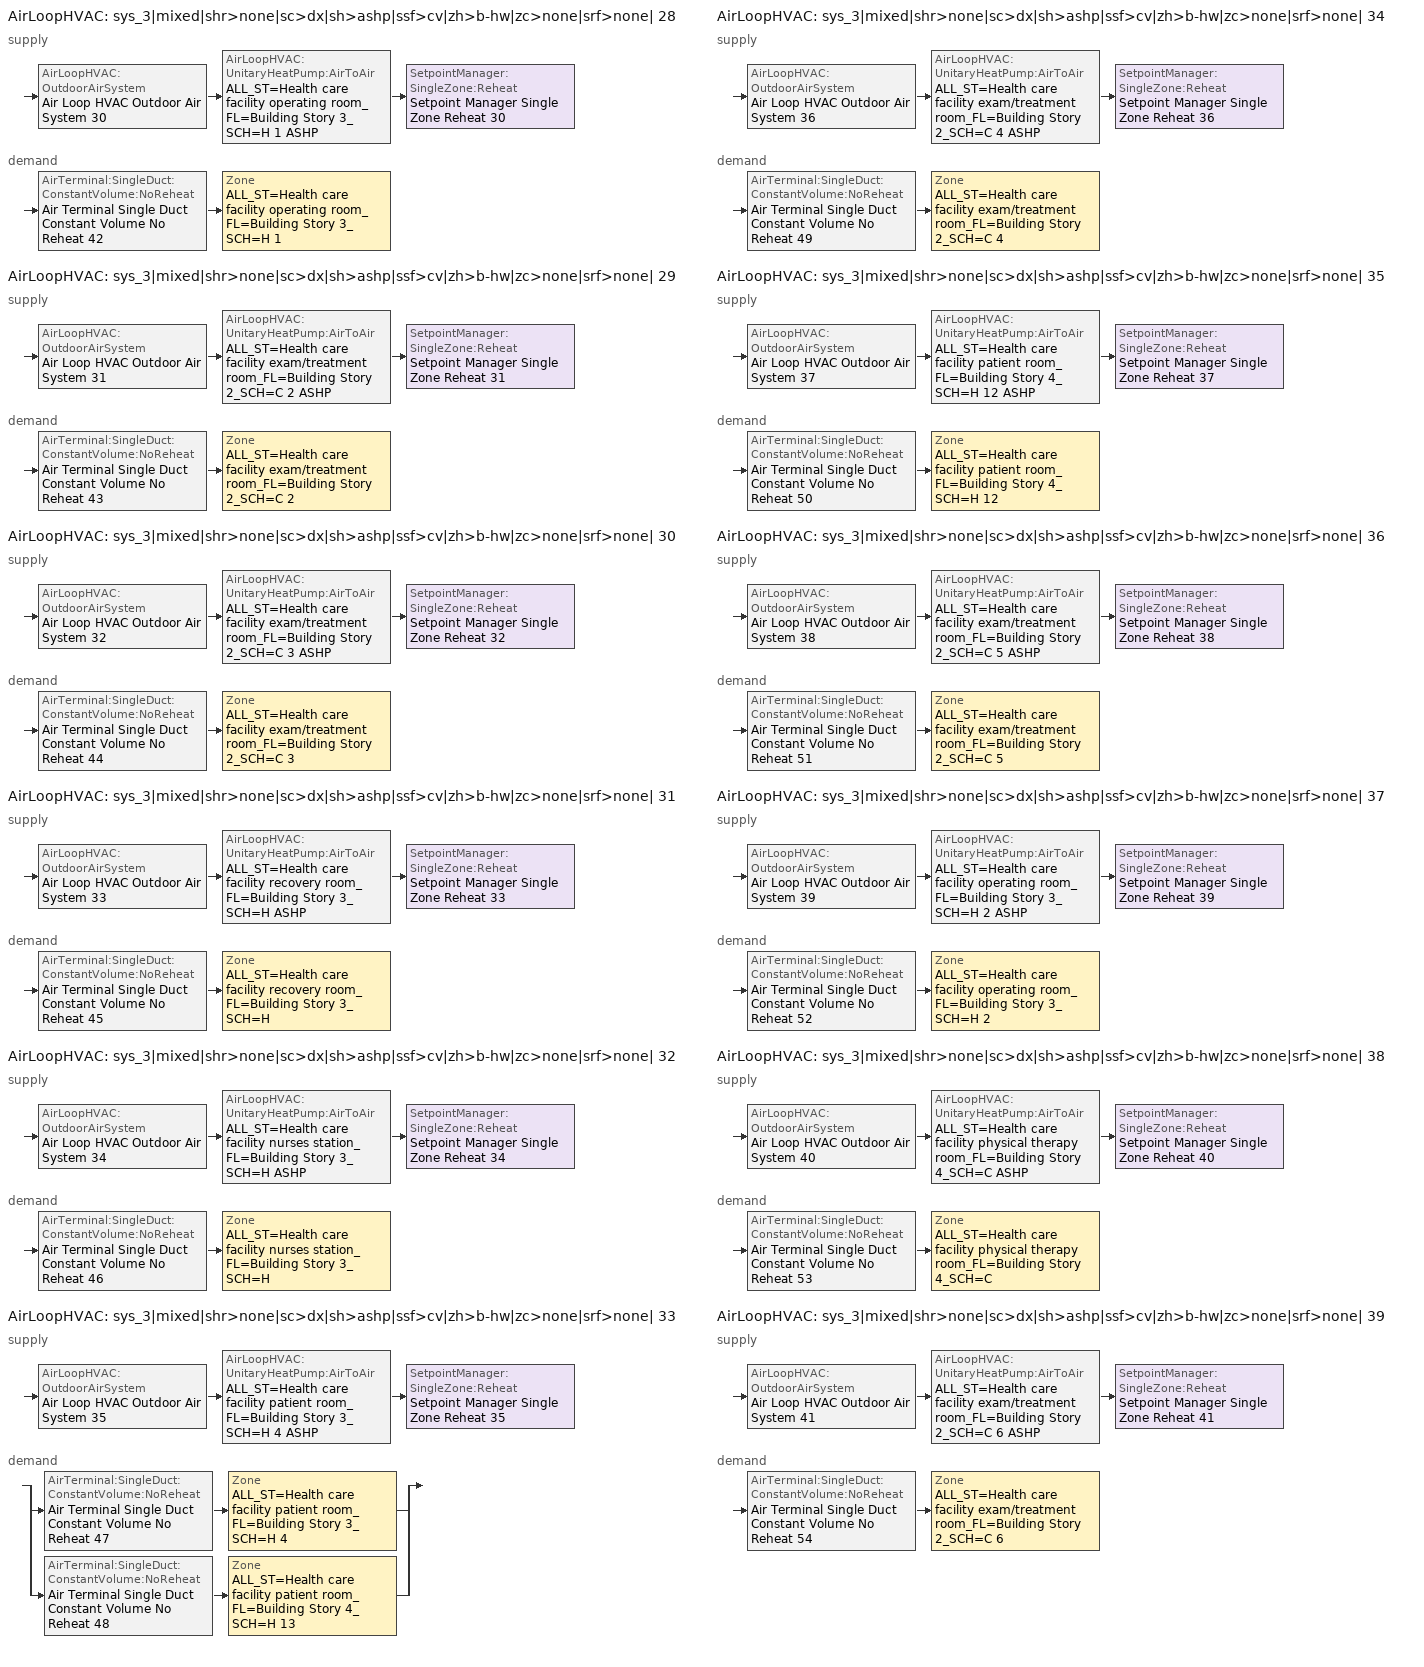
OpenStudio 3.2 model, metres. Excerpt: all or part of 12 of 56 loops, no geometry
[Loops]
AirLoopHVAC 'sys_3|mixed|shr>none|sc>dx|sh>ashp|ssf>cv|zh>b-hw|zc>none|srf>none| 28'
 supply: AirLoopHVAC:OutdoorAirSystem 'Air Loop HVAC Outdoor Air System 30' > AirLoopHVAC:UnitaryHeatPump:AirToAir 'ALL_ST=Health care facility operating room_FL=Building Story 3_SCH=H 1 ASHP' > SetpointManager:SingleZone:Reheat 'Setpoint Manager Single Zone Reheat 30'
 demand: AirTerminal:SingleDuct:ConstantVolume:NoReheat 'Air Terminal Single Duct Constant Volume No Reheat 42' > Zone 'ALL_ST=Health care facility operating room_FL=Building Story 3_SCH=H 1'
AirLoopHVAC 'sys_3|mixed|shr>none|sc>dx|sh>ashp|ssf>cv|zh>b-hw|zc>none|srf>none| 29'
 supply: AirLoopHVAC:OutdoorAirSystem 'Air Loop HVAC Outdoor Air System 31' > AirLoopHVAC:UnitaryHeatPump:AirToAir 'ALL_ST=Health care facility exam/treatment room_FL=Building Story 2_SCH=C 2 ASHP' > SetpointManager:SingleZone:Reheat 'Setpoint Manager Single Zone Reheat 31'
 demand: AirTerminal:SingleDuct:ConstantVolume:NoReheat 'Air Terminal Single Duct Constant Volume No Reheat 43' > Zone 'ALL_ST=Health care facility exam/treatment room_FL=Building Story 2_SCH=C 2'
AirLoopHVAC 'sys_3|mixed|shr>none|sc>dx|sh>ashp|ssf>cv|zh>b-hw|zc>none|srf>none| 30'
 supply: AirLoopHVAC:OutdoorAirSystem 'Air Loop HVAC Outdoor Air System 32' > AirLoopHVAC:UnitaryHeatPump:AirToAir 'ALL_ST=Health care facility exam/treatment room_FL=Building Story 2_SCH=C 3 ASHP' > SetpointManager:SingleZone:Reheat 'Setpoint Manager Single Zone Reheat 32'
 demand: AirTerminal:SingleDuct:ConstantVolume:NoReheat 'Air Terminal Single Duct Constant Volume No Reheat 44' > Zone 'ALL_ST=Health care facility exam/treatment room_FL=Building Story 2_SCH=C 3'
AirLoopHVAC 'sys_3|mixed|shr>none|sc>dx|sh>ashp|ssf>cv|zh>b-hw|zc>none|srf>none| 31'
 supply: AirLoopHVAC:OutdoorAirSystem 'Air Loop HVAC Outdoor Air System 33' > AirLoopHVAC:UnitaryHeatPump:AirToAir 'ALL_ST=Health care facility recovery room_FL=Building Story 3_SCH=H ASHP' > SetpointManager:SingleZone:Reheat 'Setpoint Manager Single Zone Reheat 33'
 demand: AirTerminal:SingleDuct:ConstantVolume:NoReheat 'Air Terminal Single Duct Constant Volume No Reheat 45' > Zone 'ALL_ST=Health care facility recovery room_FL=Building Story 3_SCH=H'
AirLoopHVAC 'sys_3|mixed|shr>none|sc>dx|sh>ashp|ssf>cv|zh>b-hw|zc>none|srf>none| 32'
 supply: AirLoopHVAC:OutdoorAirSystem 'Air Loop HVAC Outdoor Air System 34' > AirLoopHVAC:UnitaryHeatPump:AirToAir 'ALL_ST=Health care facility nurses station_FL=Building Story 3_SCH=H ASHP' > SetpointManager:SingleZone:Reheat 'Setpoint Manager Single Zone Reheat 34'
 demand: AirTerminal:SingleDuct:ConstantVolume:NoReheat 'Air Terminal Single Duct Constant Volume No Reheat 46' > Zone 'ALL_ST=Health care facility nurses station_FL=Building Story 3_SCH=H'
AirLoopHVAC 'sys_3|mixed|shr>none|sc>dx|sh>ashp|ssf>cv|zh>b-hw|zc>none|srf>none| 33'
 supply: AirLoopHVAC:OutdoorAirSystem 'Air Loop HVAC Outdoor Air System 35' > AirLoopHVAC:UnitaryHeatPump:AirToAir 'ALL_ST=Health care facility patient room_FL=Building Story 3_SCH=H 4 ASHP' > SetpointManager:SingleZone:Reheat 'Setpoint Manager Single Zone Reheat 35'
 demand: split
  | AirTerminal:SingleDuct:ConstantVolume:NoReheat 'Air Terminal Single Duct Constant Volume No Reheat 47' > Zone 'ALL_ST=Health care facility patient room_FL=Building Story 3_SCH=H 4'
  | AirTerminal:SingleDuct:ConstantVolume:NoReheat 'Air Terminal Single Duct Constant Volume No Reheat 48' > Zone 'ALL_ST=Health care facility patient room_FL=Building Story 4_SCH=H 13'
AirLoopHVAC 'sys_3|mixed|shr>none|sc>dx|sh>ashp|ssf>cv|zh>b-hw|zc>none|srf>none| 34'
 supply: AirLoopHVAC:OutdoorAirSystem 'Air Loop HVAC Outdoor Air System 36' > AirLoopHVAC:UnitaryHeatPump:AirToAir 'ALL_ST=Health care facility exam/treatment room_FL=Building Story 2_SCH=C 4 ASHP' > SetpointManager:SingleZone:Reheat 'Setpoint Manager Single Zone Reheat 36'
 demand: AirTerminal:SingleDuct:ConstantVolume:NoReheat 'Air Terminal Single Duct Constant Volume No Reheat 49' > Zone 'ALL_ST=Health care facility exam/treatment room_FL=Building Story 2_SCH=C 4'
AirLoopHVAC 'sys_3|mixed|shr>none|sc>dx|sh>ashp|ssf>cv|zh>b-hw|zc>none|srf>none| 35'
 supply: AirLoopHVAC:OutdoorAirSystem 'Air Loop HVAC Outdoor Air System 37' > AirLoopHVAC:UnitaryHeatPump:AirToAir 'ALL_ST=Health care facility patient room_FL=Building Story 4_SCH=H 12 ASHP' > SetpointManager:SingleZone:Reheat 'Setpoint Manager Single Zone Reheat 37'
 demand: AirTerminal:SingleDuct:ConstantVolume:NoReheat 'Air Terminal Single Duct Constant Volume No Reheat 50' > Zone 'ALL_ST=Health care facility patient room_FL=Building Story 4_SCH=H 12'
AirLoopHVAC 'sys_3|mixed|shr>none|sc>dx|sh>ashp|ssf>cv|zh>b-hw|zc>none|srf>none| 36'
 supply: AirLoopHVAC:OutdoorAirSystem 'Air Loop HVAC Outdoor Air System 38' > AirLoopHVAC:UnitaryHeatPump:AirToAir 'ALL_ST=Health care facility exam/treatment room_FL=Building Story 2_SCH=C 5 ASHP' > SetpointManager:SingleZone:Reheat 'Setpoint Manager Single Zone Reheat 38'
 demand: AirTerminal:SingleDuct:ConstantVolume:NoReheat 'Air Terminal Single Duct Constant Volume No Reheat 51' > Zone 'ALL_ST=Health care facility exam/treatment room_FL=Building Story 2_SCH=C 5'
AirLoopHVAC 'sys_3|mixed|shr>none|sc>dx|sh>ashp|ssf>cv|zh>b-hw|zc>none|srf>none| 37'
 supply: AirLoopHVAC:OutdoorAirSystem 'Air Loop HVAC Outdoor Air System 39' > AirLoopHVAC:UnitaryHeatPump:AirToAir 'ALL_ST=Health care facility operating room_FL=Building Story 3_SCH=H 2 ASHP' > SetpointManager:SingleZone:Reheat 'Setpoint Manager Single Zone Reheat 39'
 demand: AirTerminal:SingleDuct:ConstantVolume:NoReheat 'Air Terminal Single Duct Constant Volume No Reheat 52' > Zone 'ALL_ST=Health care facility operating room_FL=Building Story 3_SCH=H 2'
AirLoopHVAC 'sys_3|mixed|shr>none|sc>dx|sh>ashp|ssf>cv|zh>b-hw|zc>none|srf>none| 38'
 supply: AirLoopHVAC:OutdoorAirSystem 'Air Loop HVAC Outdoor Air System 40' > AirLoopHVAC:UnitaryHeatPump:AirToAir 'ALL_ST=Health care facility physical therapy room_FL=Building Story 4_SCH=C ASHP' > SetpointManager:SingleZone:Reheat 'Setpoint Manager Single Zone Reheat 40'
 demand: AirTerminal:SingleDuct:ConstantVolume:NoReheat 'Air Terminal Single Duct Constant Volume No Reheat 53' > Zone 'ALL_ST=Health care facility physical therapy room_FL=Building Story 4_SCH=C'
AirLoopHVAC 'sys_3|mixed|shr>none|sc>dx|sh>ashp|ssf>cv|zh>b-hw|zc>none|srf>none| 39'
 supply: AirLoopHVAC:OutdoorAirSystem 'Air Loop HVAC Outdoor Air System 41' > AirLoopHVAC:UnitaryHeatPump:AirToAir 'ALL_ST=Health care facility exam/treatment room_FL=Building Story 2_SCH=C 6 ASHP' > SetpointManager:SingleZone:Reheat 'Setpoint Manager Single Zone Reheat 41'
 demand: AirTerminal:SingleDuct:ConstantVolume:NoReheat 'Air Terminal Single Duct Constant Volume No Reheat 54' > Zone 'ALL_ST=Health care facility exam/treatment room_FL=Building Story 2_SCH=C 6'
[Sizing:Zone] Zone Cooling Design Supply Air Temperature Input Method=TemperatureDifference; Zone Cooling Design Supply Air Temperature {C}=14; Zone Cooling Design Supply Air Temperature Difference {deltaC}=11; Zone Heating Design Supply Air Temperature Input Method=TemperatureDifference; Zone Heating Design Supply Air Temperature {C}=40; Zone Heating Design Supply Air Temperature Difference {deltaC}=21; Zone Cooling Design Supply Air Humidity Ratio {kg-H2O/kg-air}=0.0085; Zone Heating Design Supply Air Humidity Ratio {kg-H2O/kg-air}=0.008; Zone Heating Sizing Factor=1.3; Zone Cooling Sizing Factor=1; Cooling Design Air Flow Method=DesignDay; Heating Design Air Flow Method=DesignDay; Account for Dedicated Outdoor Air System=No; Dedicated Outdoor Air System Control Strategy=NeutralSupplyAir; Dedicated Outdoor Air Low Setpoint Temperature for Design {C}=autosize; Dedicated Outdoor Air High Setpoint Temperature for Design {C}=autosize
ALL_ST=Health care facility operating room_FL=Building Story 3_SCH=H 1; ALL_ST=Health care facility exam/treatment room_FL=Building Story 2_SCH=C 2; ALL_ST=Health care facility exam/treatment room_FL=Building Story 2_SCH=C 3; ALL_ST=Health care facility recovery room_FL=Building Story 3_SCH=H; ALL_ST=Health care facility nurses station_FL=Building Story 3_SCH=H; ALL_ST=Health care facility patient room_FL=Building Story 3_SCH=H 4; ALL_ST=Health care facility exam/treatment room_FL=Building Story 2_SCH=C 4; ALL_ST=Health care facility patient room_FL=Building Story 4_SCH=H 12; ALL_ST=Health care facility exam/treatment room_FL=Building Story 2_SCH=C 5; ALL_ST=Health care facility operating room_FL=Building Story 3_SCH=H 2; ALL_ST=Health care facility physical therapy room_FL=Building Story 4_SCH=C; ALL_ST=Health care facility exam/treatment room_FL=Building Story 2_SCH=C 6; ALL_ST=Health care facility patient room_FL=Building Story 4_SCH=H 13
[Zone equipment]
ALL_ST=Health care facility operating room_FL=Building Story 3_SCH=H 1: Zone HVAC Baseboard Convective Water 42, Air Terminal Single Duct Constant Volume No Reheat 42
ALL_ST=Health care facility exam/treatment room_FL=Building Story 2_SCH=C 2: Zone HVAC Baseboard Convective Water 43, Air Terminal Single Duct Constant Volume No Reheat 43
ALL_ST=Health care facility exam/treatment room_FL=Building Story 2_SCH=C 3: Zone HVAC Baseboard Convective Water 44, Air Terminal Single Duct Constant Volume No Reheat 44
ALL_ST=Health care facility recovery room_FL=Building Story 3_SCH=H: Zone HVAC Baseboard Convective Water 45, Air Terminal Single Duct Constant Volume No Reheat 45
ALL_ST=Health care facility nurses station_FL=Building Story 3_SCH=H: Zone HVAC Baseboard Convective Water 46, Air Terminal Single Duct Constant Volume No Reheat 46
ALL_ST=Health care facility patient room_FL=Building Story 3_SCH=H 4: Zone HVAC Baseboard Convective Water 47, Air Terminal Single Duct Constant Volume No Reheat 47
ALL_ST=Health care facility exam/treatment room_FL=Building Story 2_SCH=C 4: Zone HVAC Baseboard Convective Water 49, Air Terminal Single Duct Constant Volume No Reheat 49
ALL_ST=Health care facility patient room_FL=Building Story 4_SCH=H 12: Zone HVAC Baseboard Convective Water 50, Air Terminal Single Duct Constant Volume No Reheat 50
ALL_ST=Health care facility exam/treatment room_FL=Building Story 2_SCH=C 5: Zone HVAC Baseboard Convective Water 51, Air Terminal Single Duct Constant Volume No Reheat 51
ALL_ST=Health care facility operating room_FL=Building Story 3_SCH=H 2: Zone HVAC Baseboard Convective Water 52, Air Terminal Single Duct Constant Volume No Reheat 52
ALL_ST=Health care facility physical therapy room_FL=Building Story 4_SCH=C: Zone HVAC Baseboard Convective Water 53, Air Terminal Single Duct Constant Volume No Reheat 53
ALL_ST=Health care facility exam/treatment room_FL=Building Story 2_SCH=C 6: Zone HVAC Baseboard Convective Water 54, Air Terminal Single Duct Constant Volume No Reheat 54
ALL_ST=Health care facility patient room_FL=Building Story 4_SCH=H 13: Zone HVAC Baseboard Convective Water 48, Air Terminal Single Duct Constant Volume No Reheat 48
[AirLoopHVAC] Design Supply Air Flow Rate {m3/s}=autosize; Design Return Air Flow Fraction of Supply Air Flow=1
Name | Availability Schedule
sys_3|mixed|shr>none|sc>dx|sh>ashp|ssf>cv|zh>b-hw|zc>none|srf>none| 28 | sys_3|mixed|shr>none|sc>dx|sh>ashp|ssf>cv|zh>b-hw|zc>none|srf>none| 28 Occ Sch
sys_3|mixed|shr>none|sc>dx|sh>ashp|ssf>cv|zh>b-hw|zc>none|srf>none| 29 | sys_3|mixed|shr>none|sc>dx|sh>ashp|ssf>cv|zh>b-hw|zc>none|srf>none| 29 Occ Sch
sys_3|mixed|shr>none|sc>dx|sh>ashp|ssf>cv|zh>b-hw|zc>none|srf>none| 30 | sys_3|mixed|shr>none|sc>dx|sh>ashp|ssf>cv|zh>b-hw|zc>none|srf>none| 30 Occ Sch
sys_3|mixed|shr>none|sc>dx|sh>ashp|ssf>cv|zh>b-hw|zc>none|srf>none| 31 | sys_3|mixed|shr>none|sc>dx|sh>ashp|ssf>cv|zh>b-hw|zc>none|srf>none| 31 Occ Sch
sys_3|mixed|shr>none|sc>dx|sh>ashp|ssf>cv|zh>b-hw|zc>none|srf>none| 32 | sys_3|mixed|shr>none|sc>dx|sh>ashp|ssf>cv|zh>b-hw|zc>none|srf>none| 32 Occ Sch
sys_3|mixed|shr>none|sc>dx|sh>ashp|ssf>cv|zh>b-hw|zc>none|srf>none| 33 | sys_3|mixed|shr>none|sc>dx|sh>ashp|ssf>cv|zh>b-hw|zc>none|srf>none| 33 Occ Sch
sys_3|mixed|shr>none|sc>dx|sh>ashp|ssf>cv|zh>b-hw|zc>none|srf>none| 34 | sys_3|mixed|shr>none|sc>dx|sh>ashp|ssf>cv|zh>b-hw|zc>none|srf>none| 34 Occ Sch
sys_3|mixed|shr>none|sc>dx|sh>ashp|ssf>cv|zh>b-hw|zc>none|srf>none| 35 | sys_3|mixed|shr>none|sc>dx|sh>ashp|ssf>cv|zh>b-hw|zc>none|srf>none| 35 Occ Sch
sys_3|mixed|shr>none|sc>dx|sh>ashp|ssf>cv|zh>b-hw|zc>none|srf>none| 36 | sys_3|mixed|shr>none|sc>dx|sh>ashp|ssf>cv|zh>b-hw|zc>none|srf>none| 36 Occ Sch
sys_3|mixed|shr>none|sc>dx|sh>ashp|ssf>cv|zh>b-hw|zc>none|srf>none| 37 | sys_3|mixed|shr>none|sc>dx|sh>ashp|ssf>cv|zh>b-hw|zc>none|srf>none| 37 Occ Sch
sys_3|mixed|shr>none|sc>dx|sh>ashp|ssf>cv|zh>b-hw|zc>none|srf>none| 38 | sys_3|mixed|shr>none|sc>dx|sh>ashp|ssf>cv|zh>b-hw|zc>none|srf>none| 38 Occ Sch
sys_3|mixed|shr>none|sc>dx|sh>ashp|ssf>cv|zh>b-hw|zc>none|srf>none| 39 | sys_3|mixed|shr>none|sc>dx|sh>ashp|ssf>cv|zh>b-hw|zc>none|srf>none| 39 Occ Sch
[Sizing:System] Type of Load to Size On=Sensible; Design Outdoor Air Flow Rate {m3/s}=Autosize; Central Heating Maximum System Air Flow Ratio=1; Preheat Design Temperature {C}=7; Preheat Design Humidity Ratio {kg-H2O/kg-Air}=0.008; Precool Design Temperature {C}=13; Precool Design Humidity Ratio {kg-H2O/kg-Air}=0.008; Central Cooling Design Supply Air Temperature {C}=13; Central Heating Design Supply Air Temperature {C}=43; Sizing Option=NonCoincident; 100% Outdoor Air in Cooling=No; 100% Outdoor Air in Heating=No; Central Cooling Design Supply Air Humidity Ratio {kg-H2O/kg-Air}=0.0085; Central Heating Design Supply Air Humidity Ratio {kg-H2O/kg-Air}=0.008; Cooling Design Air Flow Method=DesignDay; Cooling Design Air Flow Rate {m3/s}=0; Heating Design Air Flow Method=DesignDay; Heating Design Air Flow Rate {m3/s}=0; System Outdoor Air Method=ZoneSum; Zone Maximum Outdoor Air Fraction=1; Cooling Supply Air Flow Rate Per Floor Area {m3/s-m2}=0.00996765; Cooling Fraction of Autosized Cooling Supply Air Flow Rate=1; Cooling Supply Air Flow Rate Per Unit Cooling Capacity {m3/s-W}=3.94755e-05; Heating Supply Air Flow Rate Per Floor Area {m3/s-m2}=0.00996765; Heating Fraction of Autosized Heating Supply Air Flow Rate=1; Heating Fraction of Autosized Cooling Supply Air Flow Rate=1; Heating Supply Air Flow Rate Per Unit Heating Capacity {m3/s-W}=3.15882e-05; Cooling Design Capacity Method=CoolingDesignCapacity; Cooling Design Capacity {W}=autosize; Cooling Design Capacity Per Floor Area {W/m2}=234.7; Fraction of Autosized Cooling Design Capacity=1; Heating Design Capacity Method=HeatingDesignCapacity; Heating Design Capacity {W}=autosize; Heating Design Capacity Per Floor Area {W/m2}=157; Fraction of Autosized Heating Design Capacity=1; Central Cooling Capacity Control Method=OnOff
sys_3|mixed|shr>none|sc>dx|sh>ashp|ssf>cv|zh>b-hw|zc>none|srf>none| 28; sys_3|mixed|shr>none|sc>dx|sh>ashp|ssf>cv|zh>b-hw|zc>none|srf>none| 29; sys_3|mixed|shr>none|sc>dx|sh>ashp|ssf>cv|zh>b-hw|zc>none|srf>none| 30; sys_3|mixed|shr>none|sc>dx|sh>ashp|ssf>cv|zh>b-hw|zc>none|srf>none| 31; sys_3|mixed|shr>none|sc>dx|sh>ashp|ssf>cv|zh>b-hw|zc>none|srf>none| 32; sys_3|mixed|shr>none|sc>dx|sh>ashp|ssf>cv|zh>b-hw|zc>none|srf>none| 33; sys_3|mixed|shr>none|sc>dx|sh>ashp|ssf>cv|zh>b-hw|zc>none|srf>none| 34; sys_3|mixed|shr>none|sc>dx|sh>ashp|ssf>cv|zh>b-hw|zc>none|srf>none| 35; sys_3|mixed|shr>none|sc>dx|sh>ashp|ssf>cv|zh>b-hw|zc>none|srf>none| 36; sys_3|mixed|shr>none|sc>dx|sh>ashp|ssf>cv|zh>b-hw|zc>none|srf>none| 37; sys_3|mixed|shr>none|sc>dx|sh>ashp|ssf>cv|zh>b-hw|zc>none|srf>none| 38; sys_3|mixed|shr>none|sc>dx|sh>ashp|ssf>cv|zh>b-hw|zc>none|srf>none| 39
[Fan:OnOff] Availability Schedule=Always On Discrete; Fan Total Efficiency=0.39975; Maximum Flow Rate {m3/s}=autosize; Motor Efficiency=0.615; Motor In Airstream Fraction=1
Name | Pressure Rise {Pa} | Fan Power Ratio Function of Speed Ratio Curve | Fan Efficiency Ratio Function of Speed Ratio Curve
Fan On Off 30 | 622.722 | Fan On Off Power Curve 29 | Fan On Off Efficiency Curve 29
Fan On Off 31 | 622.722 | Fan On Off Power Curve 30 | Fan On Off Efficiency Curve 30
Fan On Off 32 | 622.722 | Fan On Off Power Curve 31 | Fan On Off Efficiency Curve 31
Fan On Off 33 | 622.722 | Fan On Off Power Curve 32 | Fan On Off Efficiency Curve 32
Fan On Off 34 | 1110.94 | Fan On Off Power Curve 33 | Fan On Off Efficiency Curve 33
Fan On Off 35 | 622.722 | Fan On Off Power Curve 34 | Fan On Off Efficiency Curve 34
Fan On Off 36 | 622.722 | Fan On Off Power Curve 35 | Fan On Off Efficiency Curve 35
Fan On Off 37 | 622.722 | Fan On Off Power Curve 36 | Fan On Off Efficiency Curve 36
Fan On Off 38 | 622.722 | Fan On Off Power Curve 37 | Fan On Off Efficiency Curve 37
Fan On Off 39 | 622.722 | Fan On Off Power Curve 38 | Fan On Off Efficiency Curve 38
Fan On Off 40 | 622.722 | Fan On Off Power Curve 39 | Fan On Off Efficiency Curve 39
Fan On Off 41 | 622.722 | Fan On Off Power Curve 40 | Fan On Off Efficiency Curve 40
[Coil:Cooling:DX:SingleSpeed] Availability Schedule=Always On Discrete; Rated Total Cooling Capacity {W}=autosize; Rated Sensible Heat Ratio=autosize; Rated Air Flow Rate {m3/s}=autosize; Rated Evaporator Fan Power Per Volume Flow Rate {W/(m3/s)}=773.3; Total Cooling Capacity Function of Temperature Curve=DXCOOL-NECB2011-REF-CAPFT; Total Cooling Capacity Function of Flow Fraction Curve=DXCOOL-NECB2011-REF-CAPFFLOW; Energy Input Ratio Function of Temperature Curve=DXCOOL-NECB2011-REF-COOLEIRFT; Energy Input Ratio Function of Flow Fraction Curve=DXCOOL-NECB2011-REF-COOLEIRFFLOW; Part Load Fraction Correlation Curve=DXCOOL-NECB2011-REF-COOLPLFFPLR; Minimum Outdoor Dry-Bulb Temperature for Compressor Operation {C}=-25; Condenser Type=AirCooled; Evaporative Condenser Effectiveness=0; Evaporative Condenser Air Flow Rate {m3/s}=Autosize; Evaporative Condenser Pump Rated Power Consumption {W}=Autosize; Crankcase Heater Capacity {W}=0; Maximum Outdoor Dry-Bulb Temperature for Crankcase Heater Operation {C}=0; Basin Heater Capacity {W/K}=0; Basin Heater Setpoint Temperature {C}=10
Name | Rated COP {W/W}
CoilCoolingDXSingleSpeed_dx 29 12kBtu/hr 10.0EER; CoilCoolingDXSingleSpeed_dx 30 15kBtu/hr 10.0EER; CoilCoolingDXSingleSpeed_dx 31 11kBtu/hr 10.0EER; CoilCoolingDXSingleSpeed_dx 34 9kBtu/hr 10.0EER; CoilCoolingDXSingleSpeed_dx 35 6kBtu/hr 10.0EER; CoilCoolingDXSingleSpeed_dx 36 15kBtu/hr 10.0EER; CoilCoolingDXSingleSpeed_dx 37 7kBtu/hr 10.0EER; CoilCoolingDXSingleSpeed_dx 39 51kBtu/hr 10.0EER; CoilCoolingDXSingleSpeed_dx 40 31kBtu/hr 10.0EER | 3.46588
CoilCoolingDXSingleSpeed_dx 32 117kBtu/hr 10.8EER; CoilCoolingDXSingleSpeed_dx 38 94kBtu/hr 10.8EER | 3.73224
CoilCoolingDXSingleSpeed_dx 33 266kBtu/hr 9.3EER | 3.23281
[Coil:Heating:DX:SingleSpeed] Availability Schedule=Always On Discrete; Rated Air Flow Rate {m3/s}=Autosize; Rated Supply Fan Power Per Volume Flow Rate {W/(m3/s)}=773.3; Total Heating Capacity Function of Temperature Curve=DXHEAT-NECB2011-REF-CAPFT; Total Heating Capacity Function of Flow Fraction Curve=DXHEAT-NECB2011-REF-CAPFFLOW; Energy Input Ratio Function of Temperature Curve=DXHEAT-NECB2011-REF-EIRFT; Energy Input Ratio Function of Flow Fraction Curve=DXHEAT-NECB2011-REF-EIRFFLOW; Part Load Fraction Correlation Curve=DXHEAT-NECB2011-REF-PLFFPLR; Minimum Outdoor Dry-Bulb Temperature for Compressor Operation {C}=-10; Defrost Strategy=Resistive; Defrost Control=Timed; Defrost Time Period Fraction=0.166667; Resistive Defrost Heater Capacity {W}=2000
Name | Rated Total Heating Capacity {W} | Rated COP {W/W}
CoilHeatingDXSingleSpeed_dx 29 9 Clg kBtu/hr 3.1COPH | 2539.06 | 3.29617
CoilHeatingDXSingleSpeed_dx 30 11 Clg kBtu/hr 3.1COPH | 3171.66 | 3.29717
CoilHeatingDXSingleSpeed_dx 31 8 Clg kBtu/hr 3.1COPH | 2426.15 | 3.296
CoilHeatingDXSingleSpeed_dx 32 85 Clg kBtu/hr 3.3COPH | 24815.5 | 3.54595
CoilHeatingDXSingleSpeed_dx 33 193 Clg kBtu/hr 3.2COPH | 56500.8 | 3.4897
CoilHeatingDXSingleSpeed_dx 34 6 Clg kBtu/hr 3.1COPH | 1804.79 | 3.29503
CoilHeatingDXSingleSpeed_dx 35 5 Clg kBtu/hr 3.1COPH | 1340.23 | 3.2943
CoilHeatingDXSingleSpeed_dx 36 11 Clg kBtu/hr 3.1COPH | 3168.91 | 3.29716
CoilHeatingDXSingleSpeed_dx 37 5 Clg kBtu/hr 3.1COPH | 1553.95 | 3.29463
CoilHeatingDXSingleSpeed_dx 38 68 Clg kBtu/hr 3.3COPH | 19910.6 | 3.53778
CoilHeatingDXSingleSpeed_dx 39 37 Clg kBtu/hr 3.1COPH | 10848.9 | 3.30918
CoilHeatingDXSingleSpeed_dx 40 22 Clg kBtu/hr 3.1COPH | 6588.75 | 3.30251
[Controller:OutdoorAir] Minimum Outdoor Air Flow Rate {m3/s}=autosize; Maximum Outdoor Air Flow Rate {m3/s}=Autosize; Economizer Control Action Type=ModulateFlow; Lockout Type=NoLockout; Minimum Limit Type=FixedMinimum; High Humidity Control=No; Heat Recovery Bypass Control Type=BypassWhenWithinEconomizerLimits
Name | Economizer Control Type | Economizer Maximum Limit Dry-Bulb Temperature {C} | Economizer Maximum Limit Enthalpy {J/kg} | Economizer Minimum Limit Dry-Bulb Temperature {C} | Minimum Outdoor Air Schedule | Controller Mechanical Ventilation
Controller Outdoor Air 30 | NoEconomizer | 28 | 64000 | -100 | sys_3|mixed|shr>none|sc>dx|sh>ashp|ssf>cv|zh>b-hw|zc>none|srf>none| 28 Occ Sch | Controller Mechanical Ventilation 30
Controller Outdoor Air 31 | NoEconomizer | 28 | 64000 | -100 | sys_3|mixed|shr>none|sc>dx|sh>ashp|ssf>cv|zh>b-hw|zc>none|srf>none| 29 Occ Sch | Controller Mechanical Ventilation 31
Controller Outdoor Air 32 | NoEconomizer | 28 | 64000 | -100 | sys_3|mixed|shr>none|sc>dx|sh>ashp|ssf>cv|zh>b-hw|zc>none|srf>none| 30 Occ Sch | Controller Mechanical Ventilation 32
Controller Outdoor Air 33 | DifferentialEnthalpy |  |  |  | sys_3|mixed|shr>none|sc>dx|sh>ashp|ssf>cv|zh>b-hw|zc>none|srf>none| 31 Occ Sch | Controller Mechanical Ventilation 33
Controller Outdoor Air 34 | DifferentialEnthalpy |  |  |  | sys_3|mixed|shr>none|sc>dx|sh>ashp|ssf>cv|zh>b-hw|zc>none|srf>none| 32 Occ Sch | Controller Mechanical Ventilation 34
Controller Outdoor Air 35 | NoEconomizer | 28 | 64000 | -100 | sys_3|mixed|shr>none|sc>dx|sh>ashp|ssf>cv|zh>b-hw|zc>none|srf>none| 33 Occ Sch | Controller Mechanical Ventilation 35
Controller Outdoor Air 36 | NoEconomizer | 28 | 64000 | -100 | sys_3|mixed|shr>none|sc>dx|sh>ashp|ssf>cv|zh>b-hw|zc>none|srf>none| 34 Occ Sch | Controller Mechanical Ventilation 36
Controller Outdoor Air 37 | NoEconomizer | 28 | 64000 | -100 | sys_3|mixed|shr>none|sc>dx|sh>ashp|ssf>cv|zh>b-hw|zc>none|srf>none| 35 Occ Sch | Controller Mechanical Ventilation 37
Controller Outdoor Air 38 | NoEconomizer | 28 | 64000 | -100 | sys_3|mixed|shr>none|sc>dx|sh>ashp|ssf>cv|zh>b-hw|zc>none|srf>none| 36 Occ Sch | Controller Mechanical Ventilation 38
Controller Outdoor Air 39 | DifferentialEnthalpy |  |  |  | sys_3|mixed|shr>none|sc>dx|sh>ashp|ssf>cv|zh>b-hw|zc>none|srf>none| 37 Occ Sch | Controller Mechanical Ventilation 39
Controller Outdoor Air 40 | NoEconomizer | 28 | 64000 | -100 | sys_3|mixed|shr>none|sc>dx|sh>ashp|ssf>cv|zh>b-hw|zc>none|srf>none| 38 Occ Sch | Controller Mechanical Ventilation 40
Controller Outdoor Air 41 | NoEconomizer | 28 | 64000 | -100 | sys_3|mixed|shr>none|sc>dx|sh>ashp|ssf>cv|zh>b-hw|zc>none|srf>none| 39 Occ Sch | Controller Mechanical Ventilation 41
[Controller:MechanicalVentilation] Availability Schedule=Always On Discrete; System Outdoor Air Method=ZoneSum
Controller Mechanical Ventilation 30; Controller Mechanical Ventilation 31; Controller Mechanical Ventilation 32; Controller Mechanical Ventilation 33; Controller Mechanical Ventilation 34; Controller Mechanical Ventilation 35; Controller Mechanical Ventilation 36; Controller Mechanical Ventilation 37; Controller Mechanical Ventilation 38; Controller Mechanical Ventilation 39; Controller Mechanical Ventilation 40; Controller Mechanical Ventilation 41
[AirLoopHVAC:OutdoorAirSystem]
Name | Controller
Air Loop HVAC Outdoor Air System 30 | Controller Outdoor Air 30
Air Loop HVAC Outdoor Air System 31 | Controller Outdoor Air 31
Air Loop HVAC Outdoor Air System 32 | Controller Outdoor Air 32
Air Loop HVAC Outdoor Air System 33 | Controller Outdoor Air 33
Air Loop HVAC Outdoor Air System 34 | Controller Outdoor Air 34
Air Loop HVAC Outdoor Air System 35 | Controller Outdoor Air 35
Air Loop HVAC Outdoor Air System 36 | Controller Outdoor Air 36
Air Loop HVAC Outdoor Air System 37 | Controller Outdoor Air 37
Air Loop HVAC Outdoor Air System 38 | Controller Outdoor Air 38
Air Loop HVAC Outdoor Air System 39 | Controller Outdoor Air 39
Air Loop HVAC Outdoor Air System 40 | Controller Outdoor Air 40
Air Loop HVAC Outdoor Air System 41 | Controller Outdoor Air 41
[Coil:Heating:Gas] Availability Schedule=Always On Discrete; Nominal Capacity {W}=AutoSize; Parasitic Electric Load {W}=0; Part Load Fraction Correlation Curve=FURNACE-EFFPLR-NECB2011; Parasitic Gas Load {W}=0
Name | Gas Burner Efficiency
Coil Heating Gas 30; Coil Heating Gas 31; Coil Heating Gas 32; Coil Heating Gas 35; Coil Heating Gas 36; Coil Heating Gas 37; Coil Heating Gas 38; Coil Heating Gas 39; Coil Heating Gas 40; Coil Heating Gas 41 | 0.924
Coil Heating Gas 33; Coil Heating Gas 34 | 0.81
[AirLoopHVAC:UnitaryHeatPump:AirToAir] Availability Schedule=Always On Discrete; Supply Air Flow Rate During Cooling Operation {m3/s}=Autosize; Supply Air Flow Rate During Heating Operation {m3/s}=Autosize; Maximum Supply Air Temperature from Supplemental Heater {C}=Autosize
Name | Controlling Zone or Thermostat Location | Supply Air Fan | Heating Coil | Cooling Coil | Supplemental Heating Coil | Supply Air Fan Operating Mode Schedule
ALL_ST=Health care facility operating room_FL=Building Story 3_SCH=H 1 ASHP | ALL_ST=Health care facility operating room_FL=Building Story 3_SCH=H 1 | Fan On Off 30 | CoilHeatingDXSingleSpeed_dx 29 9 Clg kBtu/hr 3.1COPH | CoilCoolingDXSingleSpeed_dx 29 12kBtu/hr 10.0EER | Coil Heating Gas 30 | sys_3|mixed|shr>none|sc>dx|sh>ashp|ssf>cv|zh>b-hw|zc>none|srf>none| 28 Occ Sch
ALL_ST=Health care facility exam/treatment room_FL=Building Story 2_SCH=C 2 ASHP | ALL_ST=Health care facility exam/treatment room_FL=Building Story 2_SCH=C 2 | Fan On Off 31 | CoilHeatingDXSingleSpeed_dx 30 11 Clg kBtu/hr 3.1COPH | CoilCoolingDXSingleSpeed_dx 30 15kBtu/hr 10.0EER | Coil Heating Gas 31 | sys_3|mixed|shr>none|sc>dx|sh>ashp|ssf>cv|zh>b-hw|zc>none|srf>none| 29 Occ Sch
ALL_ST=Health care facility exam/treatment room_FL=Building Story 2_SCH=C 3 ASHP | ALL_ST=Health care facility exam/treatment room_FL=Building Story 2_SCH=C 3 | Fan On Off 32 | CoilHeatingDXSingleSpeed_dx 31 8 Clg kBtu/hr 3.1COPH | CoilCoolingDXSingleSpeed_dx 31 11kBtu/hr 10.0EER | Coil Heating Gas 32 | sys_3|mixed|shr>none|sc>dx|sh>ashp|ssf>cv|zh>b-hw|zc>none|srf>none| 30 Occ Sch
ALL_ST=Health care facility recovery room_FL=Building Story 3_SCH=H ASHP | ALL_ST=Health care facility recovery room_FL=Building Story 3_SCH=H | Fan On Off 33 | CoilHeatingDXSingleSpeed_dx 32 85 Clg kBtu/hr 3.3COPH | CoilCoolingDXSingleSpeed_dx 32 117kBtu/hr 10.8EER | Coil Heating Gas 33 | sys_3|mixed|shr>none|sc>dx|sh>ashp|ssf>cv|zh>b-hw|zc>none|srf>none| 31 Occ Sch
ALL_ST=Health care facility nurses station_FL=Building Story 3_SCH=H ASHP | ALL_ST=Health care facility nurses station_FL=Building Story 3_SCH=H | Fan On Off 34 | CoilHeatingDXSingleSpeed_dx 33 193 Clg kBtu/hr 3.2COPH | CoilCoolingDXSingleSpeed_dx 33 266kBtu/hr 9.3EER | Coil Heating Gas 34 | sys_3|mixed|shr>none|sc>dx|sh>ashp|ssf>cv|zh>b-hw|zc>none|srf>none| 32 Occ Sch
ALL_ST=Health care facility patient room_FL=Building Story 3_SCH=H 4 ASHP | ALL_ST=Health care facility patient room_FL=Building Story 3_SCH=H 4 | Fan On Off 35 | CoilHeatingDXSingleSpeed_dx 34 6 Clg kBtu/hr 3.1COPH | CoilCoolingDXSingleSpeed_dx 34 9kBtu/hr 10.0EER | Coil Heating Gas 35 | sys_3|mixed|shr>none|sc>dx|sh>ashp|ssf>cv|zh>b-hw|zc>none|srf>none| 33 Occ Sch
ALL_ST=Health care facility exam/treatment room_FL=Building Story 2_SCH=C 4 ASHP | ALL_ST=Health care facility exam/treatment room_FL=Building Story 2_SCH=C 4 | Fan On Off 36 | CoilHeatingDXSingleSpeed_dx 35 5 Clg kBtu/hr 3.1COPH | CoilCoolingDXSingleSpeed_dx 35 6kBtu/hr 10.0EER | Coil Heating Gas 36 | sys_3|mixed|shr>none|sc>dx|sh>ashp|ssf>cv|zh>b-hw|zc>none|srf>none| 34 Occ Sch
ALL_ST=Health care facility patient room_FL=Building Story 4_SCH=H 12 ASHP | ALL_ST=Health care facility patient room_FL=Building Story 4_SCH=H 12 | Fan On Off 37 | CoilHeatingDXSingleSpeed_dx 36 11 Clg kBtu/hr 3.1COPH | CoilCoolingDXSingleSpeed_dx 36 15kBtu/hr 10.0EER | Coil Heating Gas 37 | sys_3|mixed|shr>none|sc>dx|sh>ashp|ssf>cv|zh>b-hw|zc>none|srf>none| 35 Occ Sch
ALL_ST=Health care facility exam/treatment room_FL=Building Story 2_SCH=C 5 ASHP | ALL_ST=Health care facility exam/treatment room_FL=Building Story 2_SCH=C 5 | Fan On Off 38 | CoilHeatingDXSingleSpeed_dx 37 5 Clg kBtu/hr 3.1COPH | CoilCoolingDXSingleSpeed_dx 37 7kBtu/hr 10.0EER | Coil Heating Gas 38 | sys_3|mixed|shr>none|sc>dx|sh>ashp|ssf>cv|zh>b-hw|zc>none|srf>none| 36 Occ Sch
ALL_ST=Health care facility operating room_FL=Building Story 3_SCH=H 2 ASHP | ALL_ST=Health care facility operating room_FL=Building Story 3_SCH=H 2 | Fan On Off 39 | CoilHeatingDXSingleSpeed_dx 38 68 Clg kBtu/hr 3.3COPH | CoilCoolingDXSingleSpeed_dx 38 94kBtu/hr 10.8EER | Coil Heating Gas 39 | sys_3|mixed|shr>none|sc>dx|sh>ashp|ssf>cv|zh>b-hw|zc>none|srf>none| 37 Occ Sch
ALL_ST=Health care facility physical therapy room_FL=Building Story 4_SCH=C ASHP | ALL_ST=Health care facility physical therapy room_FL=Building Story 4_SCH=C | Fan On Off 40 | CoilHeatingDXSingleSpeed_dx 39 37 Clg kBtu/hr 3.1COPH | CoilCoolingDXSingleSpeed_dx 39 51kBtu/hr 10.0EER | Coil Heating Gas 40 | sys_3|mixed|shr>none|sc>dx|sh>ashp|ssf>cv|zh>b-hw|zc>none|srf>none| 38 Occ Sch
ALL_ST=Health care facility exam/treatment room_FL=Building Story 2_SCH=C 6 ASHP | ALL_ST=Health care facility exam/treatment room_FL=Building Story 2_SCH=C 6 | Fan On Off 41 | CoilHeatingDXSingleSpeed_dx 40 22 Clg kBtu/hr 3.1COPH | CoilCoolingDXSingleSpeed_dx 40 31kBtu/hr 10.0EER | Coil Heating Gas 41 | sys_3|mixed|shr>none|sc>dx|sh>ashp|ssf>cv|zh>b-hw|zc>none|srf>none| 39 Occ Sch
[SetpointManager:SingleZone:Reheat] Minimum Supply Air Temperature {C}=13; Maximum Supply Air Temperature {C}=43
Name | Control Zone
Setpoint Manager Single Zone Reheat 30 | ALL_ST=Health care facility operating room_FL=Building Story 3_SCH=H 1
Setpoint Manager Single Zone Reheat 31 | ALL_ST=Health care facility exam/treatment room_FL=Building Story 2_SCH=C 2
Setpoint Manager Single Zone Reheat 32 | ALL_ST=Health care facility exam/treatment room_FL=Building Story 2_SCH=C 3
Setpoint Manager Single Zone Reheat 33 | ALL_ST=Health care facility recovery room_FL=Building Story 3_SCH=H
Setpoint Manager Single Zone Reheat 34 | ALL_ST=Health care facility nurses station_FL=Building Story 3_SCH=H
Setpoint Manager Single Zone Reheat 35 | ALL_ST=Health care facility patient room_FL=Building Story 3_SCH=H 4
Setpoint Manager Single Zone Reheat 36 | ALL_ST=Health care facility exam/treatment room_FL=Building Story 2_SCH=C 4
Setpoint Manager Single Zone Reheat 37 | ALL_ST=Health care facility patient room_FL=Building Story 4_SCH=H 12
Setpoint Manager Single Zone Reheat 38 | ALL_ST=Health care facility exam/treatment room_FL=Building Story 2_SCH=C 5
Setpoint Manager Single Zone Reheat 39 | ALL_ST=Health care facility operating room_FL=Building Story 3_SCH=H 2
Setpoint Manager Single Zone Reheat 40 | ALL_ST=Health care facility physical therapy room_FL=Building Story 4_SCH=C
Setpoint Manager Single Zone Reheat 41 | ALL_ST=Health care facility exam/treatment room_FL=Building Story 2_SCH=C 6
[AirTerminal:SingleDuct:ConstantVolume:NoReheat] Availability Schedule=Always On Discrete; Maximum Air Flow Rate {m3/s}=AutoSize
Air Terminal Single Duct Constant Volume No Reheat 42; Air Terminal Single Duct Constant Volume No Reheat 43; Air Terminal Single Duct Constant Volume No Reheat 44; Air Terminal Single Duct Constant Volume No Reheat 45; Air Terminal Single Duct Constant Volume No Reheat 46; Air Terminal Single Duct Constant Volume No Reheat 47; Air Terminal Single Duct Constant Volume No Reheat 48; Air Terminal Single Duct Constant Volume No Reheat 49; Air Terminal Single Duct Constant Volume No Reheat 50; Air Terminal Single Duct Constant Volume No Reheat 51; Air Terminal Single Duct Constant Volume No Reheat 52; Air Terminal Single Duct Constant Volume No Reheat 53; Air Terminal Single Duct Constant Volume No Reheat 54
[Schedule:Ruleset]
Name | Default Day Schedule | Summer Design Day Schedule | Winter Design Day Schedule
sys_3|mixed|shr>none|sc>dx|sh>ashp|ssf>cv|zh>b-hw|zc>none|srf>none| 28 Occ Sch | sys_3|mixed|shr>none|sc>dx|sh>ashp|ssf>cv|zh>b-hw|zc>none|srf>none| 28 Occ Sch Default | sys_3|mixed|shr>none|sc>dx|sh>ashp|ssf>cv|zh>b-hw|zc>none|srf>none| 28 Occ Sch Summer Design Day | sys_3|mixed|shr>none|sc>dx|sh>ashp|ssf>cv|zh>b-hw|zc>none|srf>none| 28 Occ Sch Winter Design Day
sys_3|mixed|shr>none|sc>dx|sh>ashp|ssf>cv|zh>b-hw|zc>none|srf>none| 29 Occ Sch | sys_3|mixed|shr>none|sc>dx|sh>ashp|ssf>cv|zh>b-hw|zc>none|srf>none| 29 Occ Sch Default | sys_3|mixed|shr>none|sc>dx|sh>ashp|ssf>cv|zh>b-hw|zc>none|srf>none| 29 Occ Sch Summer Design Day | sys_3|mixed|shr>none|sc>dx|sh>ashp|ssf>cv|zh>b-hw|zc>none|srf>none| 29 Occ Sch Winter Design Day
sys_3|mixed|shr>none|sc>dx|sh>ashp|ssf>cv|zh>b-hw|zc>none|srf>none| 30 Occ Sch | sys_3|mixed|shr>none|sc>dx|sh>ashp|ssf>cv|zh>b-hw|zc>none|srf>none| 30 Occ Sch Default | sys_3|mixed|shr>none|sc>dx|sh>ashp|ssf>cv|zh>b-hw|zc>none|srf>none| 30 Occ Sch Summer Design Day | sys_3|mixed|shr>none|sc>dx|sh>ashp|ssf>cv|zh>b-hw|zc>none|srf>none| 30 Occ Sch Winter Design Day
sys_3|mixed|shr>none|sc>dx|sh>ashp|ssf>cv|zh>b-hw|zc>none|srf>none| 31 Occ Sch | sys_3|mixed|shr>none|sc>dx|sh>ashp|ssf>cv|zh>b-hw|zc>none|srf>none| 31 Occ Sch Default | sys_3|mixed|shr>none|sc>dx|sh>ashp|ssf>cv|zh>b-hw|zc>none|srf>none| 31 Occ Sch Summer Design Day | sys_3|mixed|shr>none|sc>dx|sh>ashp|ssf>cv|zh>b-hw|zc>none|srf>none| 31 Occ Sch Winter Design Day
sys_3|mixed|shr>none|sc>dx|sh>ashp|ssf>cv|zh>b-hw|zc>none|srf>none| 32 Occ Sch | sys_3|mixed|shr>none|sc>dx|sh>ashp|ssf>cv|zh>b-hw|zc>none|srf>none| 32 Occ Sch Default | sys_3|mixed|shr>none|sc>dx|sh>ashp|ssf>cv|zh>b-hw|zc>none|srf>none| 32 Occ Sch Summer Design Day | sys_3|mixed|shr>none|sc>dx|sh>ashp|ssf>cv|zh>b-hw|zc>none|srf>none| 32 Occ Sch Winter Design Day
sys_3|mixed|shr>none|sc>dx|sh>ashp|ssf>cv|zh>b-hw|zc>none|srf>none| 33 Occ Sch | sys_3|mixed|shr>none|sc>dx|sh>ashp|ssf>cv|zh>b-hw|zc>none|srf>none| 33 Occ Sch Default | sys_3|mixed|shr>none|sc>dx|sh>ashp|ssf>cv|zh>b-hw|zc>none|srf>none| 33 Occ Sch Summer Design Day | sys_3|mixed|shr>none|sc>dx|sh>ashp|ssf>cv|zh>b-hw|zc>none|srf>none| 33 Occ Sch Winter Design Day
sys_3|mixed|shr>none|sc>dx|sh>ashp|ssf>cv|zh>b-hw|zc>none|srf>none| 34 Occ Sch | sys_3|mixed|shr>none|sc>dx|sh>ashp|ssf>cv|zh>b-hw|zc>none|srf>none| 34 Occ Sch Default | sys_3|mixed|shr>none|sc>dx|sh>ashp|ssf>cv|zh>b-hw|zc>none|srf>none| 34 Occ Sch Summer Design Day | sys_3|mixed|shr>none|sc>dx|sh>ashp|ssf>cv|zh>b-hw|zc>none|srf>none| 34 Occ Sch Winter Design Day
sys_3|mixed|shr>none|sc>dx|sh>ashp|ssf>cv|zh>b-hw|zc>none|srf>none| 35 Occ Sch | sys_3|mixed|shr>none|sc>dx|sh>ashp|ssf>cv|zh>b-hw|zc>none|srf>none| 35 Occ Sch Default | sys_3|mixed|shr>none|sc>dx|sh>ashp|ssf>cv|zh>b-hw|zc>none|srf>none| 35 Occ Sch Summer Design Day | sys_3|mixed|shr>none|sc>dx|sh>ashp|ssf>cv|zh>b-hw|zc>none|srf>none| 35 Occ Sch Winter Design Day
sys_3|mixed|shr>none|sc>dx|sh>ashp|ssf>cv|zh>b-hw|zc>none|srf>none| 36 Occ Sch | sys_3|mixed|shr>none|sc>dx|sh>ashp|ssf>cv|zh>b-hw|zc>none|srf>none| 36 Occ Sch Default | sys_3|mixed|shr>none|sc>dx|sh>ashp|ssf>cv|zh>b-hw|zc>none|srf>none| 36 Occ Sch Summer Design Day | sys_3|mixed|shr>none|sc>dx|sh>ashp|ssf>cv|zh>b-hw|zc>none|srf>none| 36 Occ Sch Winter Design Day
sys_3|mixed|shr>none|sc>dx|sh>ashp|ssf>cv|zh>b-hw|zc>none|srf>none| 37 Occ Sch | sys_3|mixed|shr>none|sc>dx|sh>ashp|ssf>cv|zh>b-hw|zc>none|srf>none| 37 Occ Sch Default | sys_3|mixed|shr>none|sc>dx|sh>ashp|ssf>cv|zh>b-hw|zc>none|srf>none| 37 Occ Sch Summer Design Day | sys_3|mixed|shr>none|sc>dx|sh>ashp|ssf>cv|zh>b-hw|zc>none|srf>none| 37 Occ Sch Winter Design Day
sys_3|mixed|shr>none|sc>dx|sh>ashp|ssf>cv|zh>b-hw|zc>none|srf>none| 38 Occ Sch | sys_3|mixed|shr>none|sc>dx|sh>ashp|ssf>cv|zh>b-hw|zc>none|srf>none| 38 Occ Sch Default | sys_3|mixed|shr>none|sc>dx|sh>ashp|ssf>cv|zh>b-hw|zc>none|srf>none| 38 Occ Sch Summer Design Day | sys_3|mixed|shr>none|sc>dx|sh>ashp|ssf>cv|zh>b-hw|zc>none|srf>none| 38 Occ Sch Winter Design Day
sys_3|mixed|shr>none|sc>dx|sh>ashp|ssf>cv|zh>b-hw|zc>none|srf>none| 39 Occ Sch | sys_3|mixed|shr>none|sc>dx|sh>ashp|ssf>cv|zh>b-hw|zc>none|srf>none| 39 Occ Sch Default | sys_3|mixed|shr>none|sc>dx|sh>ashp|ssf>cv|zh>b-hw|zc>none|srf>none| 39 Occ Sch Summer Design Day | sys_3|mixed|shr>none|sc>dx|sh>ashp|ssf>cv|zh>b-hw|zc>none|srf>none| 39 Occ Sch Winter Design Day
[Schedule:Day]
sys_3|mixed|shr>none|sc>dx|sh>ashp|ssf>cv|zh>b-hw|zc>none|srf>none| 28 Occ Sch Default; sys_3|mixed|shr>none|sc>dx|sh>ashp|ssf>cv|zh>b-hw|zc>none|srf>none| 28 Occ Sch Winter Design Day; sys_3|mixed|shr>none|sc>dx|sh>ashp|ssf>cv|zh>b-hw|zc>none|srf>none| 28 Occ Sch Summer Design Day; sys_3|mixed|shr>none|sc>dx|sh>ashp|ssf>cv|zh>b-hw|zc>none|srf>none| 29 Occ Sch Winter Design Day; sys_3|mixed|shr>none|sc>dx|sh>ashp|ssf>cv|zh>b-hw|zc>none|srf>none| 29 Occ Sch Summer Design Day; sys_3|mixed|shr>none|sc>dx|sh>ashp|ssf>cv|zh>b-hw|zc>none|srf>none| 30 Occ Sch Winter Design Day; sys_3|mixed|shr>none|sc>dx|sh>ashp|ssf>cv|zh>b-hw|zc>none|srf>none| 30 Occ Sch Summer Design Day; sys_3|mixed|shr>none|sc>dx|sh>ashp|ssf>cv|zh>b-hw|zc>none|srf>none| 31 Occ Sch Default; sys_3|mixed|shr>none|sc>dx|sh>ashp|ssf>cv|zh>b-hw|zc>none|srf>none| 31 Occ Sch Winter Design Day; sys_3|mixed|shr>none|sc>dx|sh>ashp|ssf>cv|zh>b-hw|zc>none|srf>none| 31 Occ Sch Summer Design Day; sys_3|mixed|shr>none|sc>dx|sh>ashp|ssf>cv|zh>b-hw|zc>none|srf>none| 32 Occ Sch Default; sys_3|mixed|shr>none|sc>dx|sh>ashp|ssf>cv|zh>b-hw|zc>none|srf>none| 32 Occ Sch Winter Design Day; sys_3|mixed|shr>none|sc>dx|sh>ashp|ssf>cv|zh>b-hw|zc>none|srf>none| 32 Occ Sch Summer Design Day; sys_3|mixed|shr>none|sc>dx|sh>ashp|ssf>cv|zh>b-hw|zc>none|srf>none| 33 Occ Sch Default; sys_3|mixed|shr>none|sc>dx|sh>ashp|ssf>cv|zh>b-hw|zc>none|srf>none| 33 Occ Sch Winter Design Day; sys_3|mixed|shr>none|sc>dx|sh>ashp|ssf>cv|zh>b-hw|zc>none|srf>none| 33 Occ Sch Summer Design Day; sys_3|mixed|shr>none|sc>dx|sh>ashp|ssf>cv|zh>b-hw|zc>none|srf>none| 34 Occ Sch Winter Design Day; sys_3|mixed|shr>none|sc>dx|sh>ashp|ssf>cv|zh>b-hw|zc>none|srf>none| 34 Occ Sch Summer Design Day; sys_3|mixed|shr>none|sc>dx|sh>ashp|ssf>cv|zh>b-hw|zc>none|srf>none| 35 Occ Sch Default; sys_3|mixed|shr>none|sc>dx|sh>ashp|ssf>cv|zh>b-hw|zc>none|srf>none| 35 Occ Sch Winter Design Day; sys_3|mixed|shr>none|sc>dx|sh>ashp|ssf>cv|zh>b-hw|zc>none|srf>none| 35 Occ Sch Summer Design Day; sys_3|mixed|shr>none|sc>dx|sh>ashp|ssf>cv|zh>b-hw|zc>none|srf>none| 36 Occ Sch Winter Design Day; sys_3|mixed|shr>none|sc>dx|sh>ashp|ssf>cv|zh>b-hw|zc>none|srf>none| 36 Occ Sch Summer Design Day; sys_3|mixed|shr>none|sc>dx|sh>ashp|ssf>cv|zh>b-hw|zc>none|srf>none| 37 Occ Sch Default; sys_3|mixed|shr>none|sc>dx|sh>ashp|ssf>cv|zh>b-hw|zc>none|srf>none| 37 Occ Sch Winter Design Day; sys_3|mixed|shr>none|sc>dx|sh>ashp|ssf>cv|zh>b-hw|zc>none|srf>none| 37 Occ Sch Summer Design Day; sys_3|mixed|shr>none|sc>dx|sh>ashp|ssf>cv|zh>b-hw|zc>none|srf>none| 38 Occ Sch Winter Design Day; sys_3|mixed|shr>none|sc>dx|sh>ashp|ssf>cv|zh>b-hw|zc>none|srf>none| 38 Occ Sch Summer Design Day; sys_3|mixed|shr>none|sc>dx|sh>ashp|ssf>cv|zh>b-hw|zc>none|srf>none| 39 Occ Sch Winter Design Day; sys_3|mixed|shr>none|sc>dx|sh>ashp|ssf>cv|zh>b-hw|zc>none|srf>none| 39 Occ Sch Summer Design Day: 24, 0, 1
sys_3|mixed|shr>none|sc>dx|sh>ashp|ssf>cv|zh>b-hw|zc>none|srf>none| 29 Occ Sch Default; sys_3|mixed|shr>none|sc>dx|sh>ashp|ssf>cv|zh>b-hw|zc>none|srf>none| 30 Occ Sch Default; sys_3|mixed|shr>none|sc>dx|sh>ashp|ssf>cv|zh>b-hw|zc>none|srf>none| 34 Occ Sch Default; sys_3|mixed|shr>none|sc>dx|sh>ashp|ssf>cv|zh>b-hw|zc>none|srf>none| 36 Occ Sch Default; sys_3|mixed|shr>none|sc>dx|sh>ashp|ssf>cv|zh>b-hw|zc>none|srf>none| 38 Occ Sch Default; sys_3|mixed|shr>none|sc>dx|sh>ashp|ssf>cv|zh>b-hw|zc>none|srf>none| 39 Occ Sch Default: 9, 0, 0, 21, 0, 1, 24, 0, 0
sys_3|mixed|shr>none|sc>dx|sh>ashp|ssf>cv|zh>b-hw|zc>none|srf>none| 29 Occ Sch Sunday; sys_3|mixed|shr>none|sc>dx|sh>ashp|ssf>cv|zh>b-hw|zc>none|srf>none| 30 Occ Sch Sunday; sys_3|mixed|shr>none|sc>dx|sh>ashp|ssf>cv|zh>b-hw|zc>none|srf>none| 34 Occ Sch Sunday; sys_3|mixed|shr>none|sc>dx|sh>ashp|ssf>cv|zh>b-hw|zc>none|srf>none| 36 Occ Sch Sunday; sys_3|mixed|shr>none|sc>dx|sh>ashp|ssf>cv|zh>b-hw|zc>none|srf>none| 38 Occ Sch Sunday; sys_3|mixed|shr>none|sc>dx|sh>ashp|ssf>cv|zh>b-hw|zc>none|srf>none| 39 Occ Sch Sunday: 9, 0, 0, 19, 0, 1, 24, 0, 0
[Schedule:Rule] Rule Order=0; Apply Sunday=Yes; Date Specification Type=DateRange; Start Month=1; Start Day=1; End Month=12; End Day=31
Name | Schedule Ruleset | Day Schedule
sys_3|mixed|shr>none|sc>dx|sh>ashp|ssf>cv|zh>b-hw|zc>none|srf>none| 29 Occ Sch Sunday Rule | sys_3|mixed|shr>none|sc>dx|sh>ashp|ssf>cv|zh>b-hw|zc>none|srf>none| 29 Occ Sch | sys_3|mixed|shr>none|sc>dx|sh>ashp|ssf>cv|zh>b-hw|zc>none|srf>none| 29 Occ Sch Sunday
sys_3|mixed|shr>none|sc>dx|sh>ashp|ssf>cv|zh>b-hw|zc>none|srf>none| 30 Occ Sch Sunday Rule | sys_3|mixed|shr>none|sc>dx|sh>ashp|ssf>cv|zh>b-hw|zc>none|srf>none| 30 Occ Sch | sys_3|mixed|shr>none|sc>dx|sh>ashp|ssf>cv|zh>b-hw|zc>none|srf>none| 30 Occ Sch Sunday
sys_3|mixed|shr>none|sc>dx|sh>ashp|ssf>cv|zh>b-hw|zc>none|srf>none| 34 Occ Sch Sunday Rule | sys_3|mixed|shr>none|sc>dx|sh>ashp|ssf>cv|zh>b-hw|zc>none|srf>none| 34 Occ Sch | sys_3|mixed|shr>none|sc>dx|sh>ashp|ssf>cv|zh>b-hw|zc>none|srf>none| 34 Occ Sch Sunday
sys_3|mixed|shr>none|sc>dx|sh>ashp|ssf>cv|zh>b-hw|zc>none|srf>none| 36 Occ Sch Sunday Rule | sys_3|mixed|shr>none|sc>dx|sh>ashp|ssf>cv|zh>b-hw|zc>none|srf>none| 36 Occ Sch | sys_3|mixed|shr>none|sc>dx|sh>ashp|ssf>cv|zh>b-hw|zc>none|srf>none| 36 Occ Sch Sunday
sys_3|mixed|shr>none|sc>dx|sh>ashp|ssf>cv|zh>b-hw|zc>none|srf>none| 38 Occ Sch Sunday Rule | sys_3|mixed|shr>none|sc>dx|sh>ashp|ssf>cv|zh>b-hw|zc>none|srf>none| 38 Occ Sch | sys_3|mixed|shr>none|sc>dx|sh>ashp|ssf>cv|zh>b-hw|zc>none|srf>none| 38 Occ Sch Sunday
sys_3|mixed|shr>none|sc>dx|sh>ashp|ssf>cv|zh>b-hw|zc>none|srf>none| 39 Occ Sch Sunday Rule | sys_3|mixed|shr>none|sc>dx|sh>ashp|ssf>cv|zh>b-hw|zc>none|srf>none| 39 Occ Sch | sys_3|mixed|shr>none|sc>dx|sh>ashp|ssf>cv|zh>b-hw|zc>none|srf>none| 39 Occ Sch Sunday
[Schedule:Constant]
Always On Discrete: Value=1
[Curve:Exponent] Coefficient1 Constant=1; Coefficient2 Constant=0; Coefficient3 Constant=0; Minimum Value of x=0; Maximum Value of x=1
Fan On Off Power Curve 29; Fan On Off Power Curve 30; Fan On Off Power Curve 31; Fan On Off Power Curve 32; Fan On Off Power Curve 33; Fan On Off Power Curve 34; Fan On Off Power Curve 35; Fan On Off Power Curve 36; Fan On Off Power Curve 37; Fan On Off Power Curve 38; Fan On Off Power Curve 39; Fan On Off Power Curve 40
[Curve:Cubic]
Name | Coefficient1 Constant | Coefficient2 x | Coefficient3 x**2 | Coefficient4 x**3 | Minimum Value of x | Maximum Value of x
Fan On Off Efficiency Curve 29; Fan On Off Efficiency Curve 30; Fan On Off Efficiency Curve 31; Fan On Off Efficiency Curve 32; Fan On Off Efficiency Curve 33; Fan On Off Efficiency Curve 34; Fan On Off Efficiency Curve 35; Fan On Off Efficiency Curve 36; Fan On Off Efficiency Curve 37; Fan On Off Efficiency Curve 38; Fan On Off Efficiency Curve 39; Fan On Off Efficiency Curve 40 | 1 | 0 | 0 | 0 | 0 | 1
DXHEAT-NECB2011-REF-CAPFT | 0.729009 | 0.0319275 | 0.000136404 | -8.748e-06 | -20 | 20
DXHEAT-NECB2011-REF-CAPFFLOW | 0.84 | 0.16 | 0 | 0 | 0.5 | 1.5
DXHEAT-NECB2011-REF-EIRFT | 1.2183 | -0.03612 | 0.00142 | -2.68e-05 | -20 | 20
DXHEAT-NECB2011-REF-PLFFPLR | 0.3696 | 2.3362 | -2.9577 | 1.2596 | 0.7 | 1
DXCOOL-NECB2011-REF-COOLPLFFPLR | 0.0277 | 4.9151 | -8.184 | 4.2702 | 0.7 | 1
FURNACE-EFFPLR-NECB2011 | 0.722 | 0.8211 | -1.0396 | 0.5 | 0 | 1
[Curve:Biquadratic] Minimum Value of x=13; Maximum Value of x=24; Minimum Value of y=24; Maximum Value of y=46
Name | Coefficient1 Constant | Coefficient2 x | Coefficient3 x**2 | Coefficient4 y | Coefficient5 y**2 | Coefficient6 x*y
DXCOOL-NECB2011-REF-CAPFT | 0.867905 | 0.0142459 | 0.00055436 | -0.0075575 | 3.3e-05 | -0.0001918
DXCOOL-NECB2011-REF-COOLEIRFT | 0.114171 | 0.0281822 | -0.0004199 | 0.0214108 | 0.000161028 | -0.000679104
[Curve:Quadratic]
Name | Coefficient1 Constant | Coefficient2 x | Coefficient3 x**2 | Minimum Value of x | Maximum Value of x
DXHEAT-NECB2011-REF-EIRFFLOW | 1.3824 | -0.4336 | 0.0512 | 0 | 1
DXCOOL-NECB2011-REF-CAPFFLOW | 0.8 | 0.2 | 0 | 0.5 | 1.5
DXCOOL-NECB2011-REF-COOLEIRFFLOW | 1.1552 | -0.1808 | 0.0256 | 0.5 | 1.5
